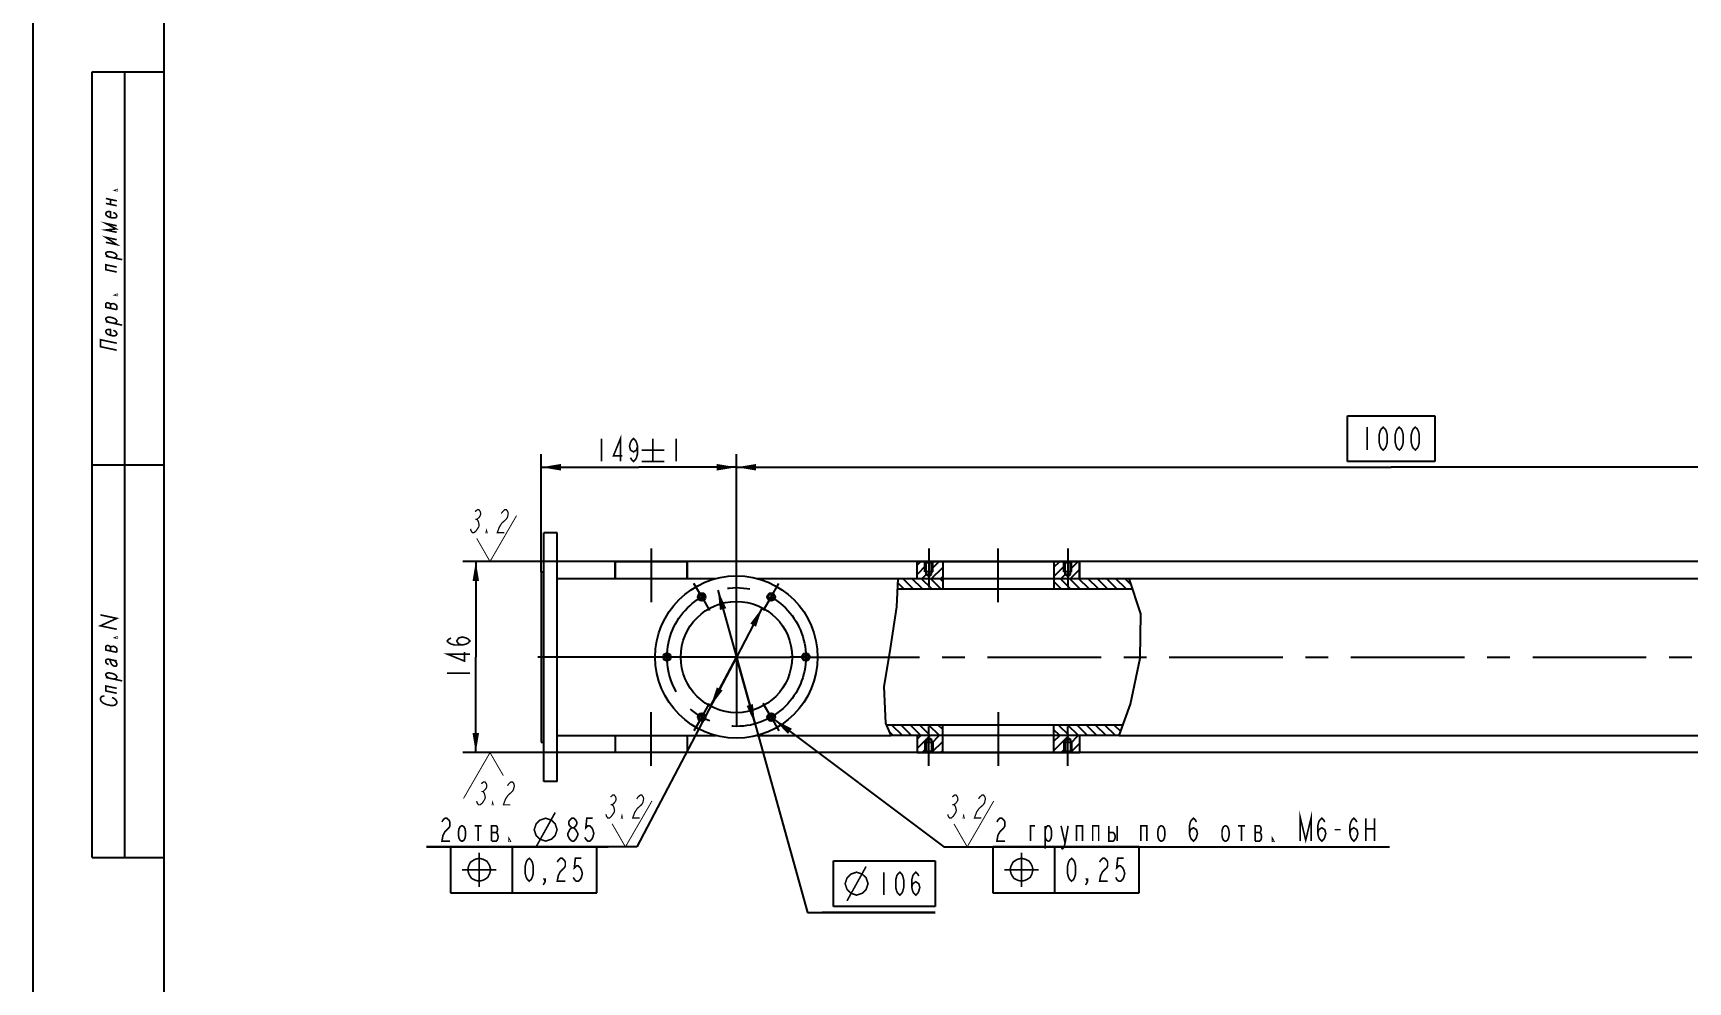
# Model space of a CAD drawing. Header units: millimetres. Extents: x 0 to 841, y 0 to 594.
# Drawn here: x 0 to 252.7, y 153 to 297.9 of the extents above; entities that cross this region are included whole.
import ezdxf

# ---------------------------------------------------------------- set-up
doc = ezdxf.new("R2010")
doc.units = ezdxf.units.MM
doc.header["$LTSCALE"] = 46.255
doc.linetypes.add('CENTER', pattern=[0.6, 0.375, -0.075, 0.075, -0.075])
doc.layers.get('0').update_dxf_attribs({"linetype": 'CONTINUOUS'})
for name, color, linetype in [('ALL_AXIS', 7, 'CONTINUOUS'), ('ALL_DIMENSIONS', 7, 'CONTINUOUS'), ('ALL_ROUND', 7, 'CONTINUOUS'), ('ALL_SURF_FIN', 7, 'CONTINUOUS')]:
    doc.layers.add(name, color=color, linetype=linetype)
doc.styles.get("Standard").update_dxf_attribs({"font": 'txt', "width": 0.7})
doc.dimstyles.new('DIMSTYLE_14', dxfattribs={"dimtxt": 3.5, "dimasz": 3, "dimexe": 0.18, "dimexo": 0.0625, "dimgap": 0.09, "dimtad": 1, "dimdec": 5, "dimlfac": 5, "dimdsep": 46, "dimtxsty": 'STANDARD', "dimblk": '_FILLED', "dimblk1": '_FILLED', "dimblk2": '_FILLED', "dimcen": 0.09, "dimadec": 0, "dimazin": 0, "dimtp": 0.5, "dimtm": 0.5, "dimtfac": 1, "dimtdec": 5, "dimtofl": 0, "dimtmove": 0, "dimatfit": 3, "dimldrblk": '_FILLED', "dimfxl": 1, "dimtolj": 1, "dimarcsym": 0})
doc.dimstyles.new('DIMSTYLE_3', dxfattribs={"dimtxt": 3.5, "dimasz": 3, "dimexe": 0.18, "dimexo": 0.0625, "dimgap": 0.09, "dimtad": 1, "dimtih": 1, "dimtoh": 1, "dimlfac": 5, "dimdsep": 46, "dimtxsty": 'STANDARD', "dimblk": '_FILLED', "dimblk1": '_FILLED', "dimblk2": '_FILLED', "dimcen": 0.09, "dimadec": 0, "dimazin": 0, "dimtp": 0.3, "dimtm": 0.3, "dimtfac": 1, "dimtofl": 0, "dimtmove": 0, "dimatfit": 3, "dimldrblk": '_FILLED', "dimfxl": 1, "dimtolj": 1, "dimarcsym": 0})
doc.dimstyles.new('DIMSTYLE_4', dxfattribs={"dimtxt": 3.5, "dimasz": 3, "dimexe": 0.18, "dimexo": 0.0625, "dimgap": 0.09, "dimtad": 1, "dimtih": 1, "dimtoh": 1, "dimlfac": 5, "dimdsep": 46, "dimtxsty": 'STANDARD', "dimblk": '_FILLED', "dimblk1": '_FILLED', "dimblk2": '_FILLED', "dimcen": 0.09, "dimadec": 0, "dimazin": 0, "dimtp": 0.1, "dimtm": 0.1, "dimtfac": 1, "dimtofl": 0, "dimtmove": 0, "dimatfit": 3, "dimldrblk": '_FILLED', "dimfxl": 1, "dimtolj": 1, "dimarcsym": 0})
doc.dimstyles.new('DIMSTYLE_7', dxfattribs={"dimtxt": 3.5, "dimasz": 3, "dimexe": 0.18, "dimexo": 0.0625, "dimgap": 0.09, "dimtad": 1, "dimdec": 5, "dimlfac": 5, "dimdsep": 46, "dimtxsty": 'STANDARD', "dimblk": '_FILLED', "dimblk1": '_FILLED', "dimblk2": '_FILLED', "dimcen": 0.09, "dimadec": 0, "dimazin": 0, "dimtol": 1, "dimtp": 1, "dimtm": 1, "dimtfac": 1, "dimtdec": 5, "dimtofl": 0, "dimtmove": 0, "dimatfit": 3, "dimldrblk": '_FILLED', "dimfxl": 1, "dimtolj": 1, "dimarcsym": 0})
doc.dimstyles.new('DIMSTYLE_8', dxfattribs={"dimtxt": 3.5, "dimasz": 3, "dimexe": 0.18, "dimexo": 0.0625, "dimgap": 0.09, "dimtad": 1, "dimdec": 5, "dimlfac": 5, "dimdsep": 46, "dimtxsty": 'STANDARD', "dimblk": '_FILLED', "dimblk1": '_FILLED', "dimblk2": '_FILLED', "dimcen": 0.09, "dimadec": 0, "dimazin": 0, "dimtp": 0.8, "dimtm": 0.8, "dimtfac": 1, "dimtdec": 5, "dimtofl": 0, "dimtmove": 0, "dimatfit": 3, "dimldrblk": '_FILLED', "dimfxl": 1, "dimtolj": 1, "dimarcsym": 0})

# ---------------------------------------------------------------- blocks, each defined once
blk = doc.blocks.new('_FILLED')
at = {"color": 0, "linetype": 'ByBlock'}
blk.add_solid([(0, 0), (-1, 0.167), (-1, -0.167)], dxfattribs=at)
blk = doc.blocks.new('*D5')
at = {"layer": 'ALL_DIMENSIONS', "color": 2, "linetype": 'Continuous'}
for p, q in [((111.36, 210.14), (107.41, 202.61)), ((107.41, 202.61), (92.19, 173.61)), ((103.46, 195.09), (107.41, 202.61)), ((92.19, 173.61), (60.08, 173.61)), ((60.08, 173.61), (87.85, 173.61))]:
    blk.add_line(p, q, dxfattribs=at)
at = {"layer": 'ALL_DIMENSIONS', "color": 2, "linetype": 'Continuous', "xscale": 3, "yscale": 3, "zscale": 3}
for p, rotation in [((111.36, 210.14), 62.30162126939999), ((103.46, 195.09), 242.3016212694)]:
    blk.add_blockref('_FILLED', p, dxfattribs=dict(at, rotation=rotation))
blk = doc.blocks.new('SF5_BL2', base_point=(91, 177.57))
at = {"layer": 'ALL_SURF_FIN', "color": 2, "linetype": 'Continuous'}
for points, const_width in [([(88.18, 181.23), (88.51, 181.52), (88.77, 181.52), (88.97, 181.23), (89.04, 180.94), (88.98, 180.65), (88.78, 180.35), (88.46, 180.06), (88.66, 179.77), (88.73, 179.48), (88.8, 179.19), (88.74, 178.9), (88.54, 178.6), (88.35, 178.31), (88.03, 178.02), (87.76, 178.02), (87.56, 178.31), (87.49, 178.6)], 0.194), ([(88.2, 180.06), (88.46, 180.06)], 0.194), ([(90.46, 173.61), (94.51, 180.62)], 0.146), ([(92.19, 180.94), (92.38, 181.23), (92.71, 181.52), (92.97, 181.52), (93.17, 181.23), (93.24, 180.94), (93.12, 180.35), (92.92, 180.06), (92.6, 179.77), (92.27, 179.48), (91.89, 178.9), (91.57, 178.02), (92.62, 178.02)], 0.194), ([(90.46, 173.61), (88.43, 177.14)], 0.146), ([(89.99, 178.02), (89.86, 178.02), (89.93, 178.31), (89.99, 178.02)], 0.194)]:
    blk.add_lwpolyline(points, dxfattribs=dict(at, const_width=const_width))
blk = doc.blocks.new('*D6')
at = {"layer": 'ALL_DIMENSIONS', "color": 2, "linetype": 'Continuous'}
for p, q in [((104.57, 212.83), (107.41, 202.61)), ((110.25, 192.4), (107.41, 202.61)), ((107.41, 202.61), (118.26, 163.61)), ((118.26, 163.61), (137.78, 163.61)), ((137.78, 163.61), (120.51, 163.61))]:
    blk.add_line(p, q, dxfattribs=at)
at = {"layer": 'ALL_DIMENSIONS', "color": 2, "linetype": 'Continuous', "xscale": 3, "yscale": 3, "zscale": 3}
for p, rotation in [((104.57, 212.83), 105.5477798518), ((110.25, 192.4), 285.5477798518)]:
    blk.add_blockref('_FILLED', p, dxfattribs=dict(at, rotation=rotation))
blk = doc.blocks.new('*D7')
at = {"layer": 'ALL_DIMENSIONS', "color": 2, "linetype": 'Continuous'}
for p, q in [((113.19, 193.07), (139.08, 173.61)), ((139.08, 173.61), (144.83, 173.61)), ((144.83, 173.61), (207.13, 173.61))]:
    blk.add_line(p, q, dxfattribs=at)
at = {"layer": 'ALL_DIMENSIONS', "color": 2, "linetype": 'Continuous', "xscale": 3, "yscale": 3, "zscale": 3, "rotation": 143.0666544455}
blk.add_blockref('_FILLED', (113.19, 193.07), dxfattribs=at)
blk = doc.blocks.new('SF4_BL3', base_point=(143.2, 177.57))
at = {"layer": 'ALL_SURF_FIN', "color": 2, "linetype": 'Continuous'}
for points, const_width in [([(140.38, 181.23), (140.71, 181.52), (140.97, 181.52), (141.17, 181.23), (141.24, 180.94), (141.18, 180.65), (140.98, 180.35), (140.66, 180.06), (140.86, 179.77), (140.93, 179.48), (141, 179.19), (140.93, 178.9), (140.74, 178.6), (140.55, 178.31), (140.22, 178.02), (139.96, 178.02), (139.76, 178.31), (139.69, 178.6)], 0.194), ([(140.4, 180.06), (140.66, 180.06)], 0.194), ([(142.66, 173.61), (146.71, 180.62)], 0.146), ([(144.39, 180.94), (144.58, 181.23), (144.91, 181.52), (145.17, 181.52), (145.37, 181.23), (145.44, 180.94), (145.31, 180.35), (145.12, 180.06), (144.8, 179.77), (144.47, 179.48), (144.08, 178.9), (143.77, 178.02), (144.82, 178.02)], 0.194), ([(142.66, 173.61), (140.63, 177.14)], 0.146), ([(142.19, 178.02), (142.06, 178.02), (142.12, 178.31), (142.19, 178.02)], 0.194)]:
    blk.add_lwpolyline(points, dxfattribs=dict(at, const_width=const_width))
blk = doc.blocks.new('*D29')
at = {"layer": 'ALL_DIMENSIONS', "color": 2, "linetype": 'Continuous'}
for p, q in [((77.61, 215.61), (77.61, 233.61)), ((107.41, 213.11), (107.41, 233.61)), ((77.61, 231.61), (92.51, 231.61)), ((107.41, 231.61), (92.51, 231.61))]:
    blk.add_line(p, q, dxfattribs=at)
at = {"layer": 'ALL_DIMENSIONS', "color": 2, "linetype": 'Continuous', "xscale": 3, "yscale": 3, "zscale": 3, "rotation": 180}
blk.add_blockref('_FILLED', (77.61, 231.61), dxfattribs=at)
at = {"layer": 'ALL_DIMENSIONS', "color": 2, "linetype": 'Continuous', "xscale": 3, "yscale": 3, "zscale": 3}
blk.add_blockref('_FILLED', (107.41, 231.61), dxfattribs=at)
blk = doc.blocks.new('*D30')
at = {"layer": 'ALL_DIMENSIONS', "color": 2, "linetype": 'Continuous'}
for p, q in [((107.41, 213.11), (107.41, 233.61)), ((307.41, 213.11), (307.41, 233.61)), ((107.41, 231.61), (207.41, 231.61)), ((307.41, 231.61), (207.41, 231.61))]:
    blk.add_line(p, q, dxfattribs=at)
at = {"layer": 'ALL_DIMENSIONS', "color": 2, "linetype": 'Continuous', "xscale": 3, "yscale": 3, "zscale": 3, "rotation": 180}
blk.add_blockref('_FILLED', (107.41, 231.61), dxfattribs=at)
at = {"layer": 'ALL_DIMENSIONS', "color": 2, "linetype": 'Continuous', "xscale": 3, "yscale": 3, "zscale": 3}
blk.add_blockref('_FILLED', (307.41, 231.61), dxfattribs=at)
blk = doc.blocks.new('*D31')
at = {"layer": 'ALL_DIMENSIONS', "color": 2, "linetype": 'Continuous'}
for p, q in [((334.89, 217.21), (65.61, 217.21)), ((67.61, 217.21), (67.61, 202.61)), ((67.61, 188.01), (67.61, 202.61)), ((334.89, 188.01), (65.61, 188.01))]:
    blk.add_line(p, q, dxfattribs=at)
at = {"layer": 'ALL_DIMENSIONS', "color": 2, "linetype": 'Continuous', "xscale": 3, "yscale": 3, "zscale": 3}
for p, rotation in [((67.61, 217.21), 90), ((67.61, 188.01), 270)]:
    blk.add_blockref('_FILLED', p, dxfattribs=dict(at, rotation=rotation))
blk = doc.blocks.new('SF9_BL10', base_point=(69.62, 184.02))
at = {"layer": 'ALL_SURF_FIN', "color": 2, "linetype": 'Continuous'}
for points, const_width in [([(69.78, 188.01), (65.74, 181.01)], 0.146), ([(69.78, 188.01), (71.82, 184.49)], 0.146), ([(68.44, 183.24), (68.77, 183.53), (69.03, 183.53), (69.23, 183.24), (69.3, 182.95), (69.24, 182.65), (69.04, 182.36), (68.72, 182.07), (68.92, 181.78), (68.99, 181.49), (69.06, 181.2), (68.99, 180.9), (68.8, 180.61), (68.61, 180.32), (68.28, 180.03), (68.02, 180.03), (67.82, 180.32), (67.75, 180.61)], 0.194), ([(68.46, 182.07), (68.72, 182.07)], 0.194), ([(72.45, 182.95), (72.64, 183.24), (72.97, 183.53), (73.23, 183.53), (73.43, 183.24), (73.5, 182.95), (73.37, 182.36), (73.18, 182.07), (72.86, 181.78), (72.53, 181.49), (72.14, 180.9), (71.83, 180.03), (72.88, 180.03)], 0.194), ([(70.25, 180.03), (70.12, 180.03), (70.18, 180.32), (70.25, 180.03)], 0.194)]:
    blk.add_lwpolyline(points, dxfattribs=dict(at, const_width=const_width))
blk = doc.blocks.new('SF8_BL11', base_point=(70.32, 221.17))
at = {"layer": 'ALL_SURF_FIN', "color": 2, "linetype": 'Continuous'}
for points, const_width in [([(67.5, 224.83), (67.83, 225.12), (68.09, 225.12), (68.29, 224.83), (68.36, 224.54), (68.3, 224.25), (68.11, 223.95), (67.78, 223.66), (67.98, 223.37), (68.05, 223.08), (68.12, 222.79), (68.06, 222.5), (67.86, 222.2), (67.67, 221.91), (67.35, 221.62), (67.08, 221.62), (66.88, 221.91), (66.81, 222.2)], 0.194), ([(71.51, 224.54), (71.7, 224.83), (72.03, 225.12), (72.29, 225.12), (72.49, 224.83), (72.56, 224.54), (72.44, 223.95), (72.24, 223.66), (71.92, 223.37), (71.59, 223.08), (71.21, 222.5), (70.89, 221.62), (71.94, 221.62)], 0.194), ([(67.52, 223.66), (67.78, 223.66)], 0.194), ([(69.78, 217.21), (73.83, 224.22)], 0.146), ([(69.78, 217.21), (67.75, 220.74)], 0.146), ([(69.32, 221.62), (69.18, 221.62), (69.25, 221.91), (69.32, 221.62)], 0.194)]:
    blk.add_lwpolyline(points, dxfattribs=dict(at, const_width=const_width))

msp = doc.modelspace()

# ---------------------------------------------------------------- linework, layer by layer
at = {"color": 7, "linetype": 'Continuous'}
for p, q in [((0, 0), (0, 594)), ((20, 5), (20, 589)), ((9, 172), (9, 292)), ((9, 292), (20, 292)), ((14, 172), (14, 292)), ((20, 172), (20, 292)), ((9, 232), (20, 232)), ((78.011274, 183.614101), (78.011274, 221.614101)), ((80.011274, 221.614101), (78.011274, 221.614101)), ((80.011274, 183.614101), (80.011274, 221.614101)), ((77.611274, 215.614101), (77.611274, 189.614101)), ((77.611274, 215.614101), (78.011274, 215.614101)), ((88.911274, 217.214101), (88.911274, 214.614101)), ((88.911274, 217.214101), (99.911274, 217.214101)), ((99.911274, 217.214101), (99.911274, 214.614101)), ((135.011274, 214.614101), (135.011274, 217.214101)), ((135.011274, 217.214101), (159.811274, 217.214101)), ((136.411274, 217.014101), (136.211274, 217.214101)), ((137.411274, 215.614101), (136.211274, 215.614101)), ((136.411274, 215.214101), (136.411274, 217.014101)), ((137.211274, 217.014101), (136.411274, 217.014101)), ((136.811274, 214.9737567), (136.411274, 215.214101)), ((137.211274, 215.214101), (136.411274, 215.214101)), ((136.811274, 214.9737567), (137.211274, 215.214101)), ((137.211274, 217.014101), (137.411274, 217.214101)), ((137.211274, 215.214101), (137.211274, 217.014101)), ((138.911274, 217.214101), (138.911274, 213.014101)), ((155.911274, 217.214101), (155.911274, 213.014101)), ((157.611274, 217.014101), (157.411274, 217.214101)), ((158.611274, 215.614101), (157.411274, 215.614101)), ((157.611274, 215.214101), (157.611274, 217.014101)), ((158.411274, 217.014101), (157.611274, 217.014101)), ((158.011274, 214.9737567), (157.611274, 215.214101)), ((158.411274, 215.214101), (157.611274, 215.214101)), ((158.011274, 214.9737567), (158.411274, 215.214101)), ((158.411274, 217.014101), (158.611274, 217.214101)), ((158.411274, 215.214101), (158.411274, 217.014101)), ((159.811274, 217.214101), (159.811274, 214.614101)), ((132.0698359, 214.614101), (131.8696551, 210.2616595)), ((131.9962475, 213.014101), (167.9405294, 213.014101)), ((132.0698359, 214.614101), (167.4134506, 214.614101)), ((169.195493, 209.2045343), (167.4134506, 214.614101)), ((131.8696551, 210.2616595), (130.8850319, 203.9040645)), ((169.0778599, 202.4470617), (169.195493, 209.2045343)), ((130.8850319, 203.9040645), (129.9030913, 198.052826)), ((167.5865956, 195.3995768), (169.0778599, 202.4470617)), ((129.9030913, 198.052826), (130.191678, 192.5230447)), ((165.8805847, 190.614101), (167.5865956, 195.3995768)), ((130.191678, 192.5230447), (130.9998227, 190.614101)), ((166.450981, 192.214101), (130.3224683, 192.214101)), ((138.911274, 188.014101), (138.911274, 192.214101)), ((155.911274, 188.014101), (155.911274, 192.214101)), ((77.611274, 189.614101), (78.011274, 189.614101)), ((165.8805847, 190.614101), (130.9998227, 190.614101)), ((135.011274, 190.614101), (135.011274, 188.014101)), ((136.211274, 189.614101), (137.411274, 189.614101)), ((136.811274, 190.2544452), (136.411274, 190.014101)), ((136.411274, 190.014101), (136.411274, 188.214101)), ((136.411274, 190.014101), (137.211274, 190.014101)), ((136.811274, 190.2544452), (137.211274, 190.014101)), ((137.211274, 190.014101), (137.211274, 188.214101)), ((157.411274, 189.614101), (158.611274, 189.614101)), ((158.011274, 190.2544452), (157.611274, 190.014101)), ((157.611274, 190.014101), (157.611274, 188.214101)), ((157.611274, 190.014101), (158.411274, 190.014101)), ((158.011274, 190.2544452), (158.411274, 190.014101)), ((158.411274, 190.014101), (158.411274, 188.214101)), ((159.811274, 190.614101), (159.811274, 188.014101)), ((99.9112292, 188.014101), (88.9113188, 188.014101)), ((135.011274, 188.014101), (159.811274, 188.014101)), ((136.411274, 188.214101), (136.211274, 188.014101)), ((136.411274, 188.214101), (137.211274, 188.214101)), ((137.211274, 188.214101), (137.411274, 188.014101)), ((157.611274, 188.214101), (157.411274, 188.014101)), ((157.611274, 188.214101), (158.411274, 188.214101)), ((158.411274, 188.214101), (158.611274, 188.014101)), ((80.011274, 183.614101), (78.011274, 183.614101)), ((9, 172), (20, 172))]:
    msp.add_line(p, q, dxfattribs=at)
at = {"color": 2, "linetype": 'Continuous'}
for p, q in [((135.011274, 216.6567586), (135.5686163, 217.214101)), ((135.011274, 215.2425451), (136.411274, 216.6425451)), ((135.7970434, 214.614101), (136.411274, 215.2283315)), ((136.211274, 215.614101), (136.211274, 217.214101)), ((137.211257, 214.614101), (138.911274, 216.314118)), ((137.211274, 216.0283315), (138.3970434, 217.214101)), ((137.411274, 215.614101), (137.411274, 217.214101)), ((138.6254706, 214.614101), (138.911274, 214.8999044)), ((155.911274, 216.3435552), (156.7818198, 217.214101)), ((155.911274, 214.9293416), (157.611274, 216.6293416)), ((157.0102469, 214.614101), (157.611274, 215.2151281)), ((157.411274, 215.614101), (157.411274, 217.214101)), ((158.411274, 216.0151281), (159.6102469, 217.214101)), ((158.4244604, 214.614101), (159.811274, 216.0009145)), ((158.611274, 215.614101), (158.611274, 217.214101)), ((132.9887919, 213.014101), (132.0398901, 213.9630028)), ((134.4030055, 213.014101), (132.8030055, 214.614101)), ((135.817219, 213.014101), (134.217219, 214.614101)), ((137.2314326, 213.014101), (135.6314326, 214.614101)), ((138.6456462, 213.014101), (137.0456462, 214.614101)), ((138.911274, 214.1626867), (138.4598597, 214.614101)), ((157.0304225, 213.014101), (155.911274, 214.1332494)), ((158.444636, 213.014101), (156.844636, 214.614101)), ((159.8588496, 213.014101), (158.2588496, 214.614101)), ((161.2730632, 213.014101), (159.6730632, 214.614101)), ((162.6872767, 213.014101), (161.0872767, 214.614101)), ((164.1014903, 213.014101), (162.5014903, 214.614101)), ((165.5157038, 213.014101), (163.9157038, 214.614101)), ((166.9299174, 213.014101), (165.3299174, 214.614101)), ((167.7422578, 213.6159742), (166.744131, 214.614101)), ((132.7613749, 190.614101), (131.1613749, 192.214101)), ((134.1755885, 190.614101), (132.5755885, 192.214101)), ((135.589802, 190.614101), (133.989802, 192.214101)), ((137.0040156, 190.614101), (135.4040156, 192.214101)), ((138.4182292, 190.614101), (136.8182292, 192.214101)), ((138.911274, 191.5352697), (138.2324427, 192.214101)), ((158.217219, 190.614101), (156.617219, 192.214101)), ((159.6314326, 190.614101), (158.0314326, 192.214101)), ((161.0456462, 190.614101), (159.4456462, 192.214101)), ((162.4598597, 190.614101), (160.8598597, 192.214101)), ((163.8740733, 190.614101), (162.2740733, 192.214101)), ((165.2882868, 190.614101), (163.6882868, 192.214101)), ((166.0965903, 191.2200111), (165.1025004, 192.214101)), ((131.3471613, 190.614101), (130.7448262, 191.2164361)), ((135.011274, 190.0567586), (135.5686163, 190.614101)), ((135.011274, 188.6425451), (136.9828299, 190.614101)), ((136.211274, 189.614101), (136.211274, 188.014101)), ((137.211274, 189.4283315), (138.3970434, 190.614101)), ((137.3112655, 188.1141095), (138.911274, 189.714118)), ((137.411274, 189.614101), (137.411274, 188.014101)), ((156.8030055, 190.614101), (155.911274, 191.5058324)), ((155.911274, 189.7435552), (156.7818198, 190.614101)), ((155.911274, 188.3293416), (158.1960333, 190.614101)), ((157.411274, 189.614101), (157.411274, 188.014101)), ((158.411274, 189.4151281), (159.6102469, 190.614101)), ((158.611274, 189.614101), (158.611274, 188.014101)), ((135.7970434, 188.014101), (136.411274, 188.6283315)), ((138.6254706, 188.014101), (138.911274, 188.2999044)), ((157.0102469, 188.014101), (157.611274, 188.6151281)), ((158.5178672, 188.1075077), (159.811274, 189.4009145))]:
    msp.add_line(p, q, dxfattribs=at)
at = {"color": 2, "linetype": 'Continuous', "const_width": 0.25}
for points in [[(12.7779256, 274.0000051), (12.7779256, 273.8749895), (12.5695925, 273.9192878), (12.7779256, 274.0000051)], [(11.111259, 272.6667707), (12.7779256, 272.3125128)], [(11.111259, 271.9167541), (12.7779256, 271.5624962)], [(12.257092, 270.5482042), (12.4654259, 270.4414366), (12.6737591, 270.2721484), (12.7779256, 270.0624887), (12.7779256, 269.9374988), (12.6737591, 269.7721374), (12.4654259, 269.69142), (12.1529254, 269.6953468), (11.7362592, 269.7839177), (11.4237587, 269.9128344), (11.2154256, 270.0821227), (11.111259, 270.2917567), (11.111259, 270.4167723), (11.2154256, 270.582108), (11.4237587, 270.6628253), (11.7362592, 270.6589242), (11.8404258, 270.6367751), (11.8404258, 269.7617686)], [(11.8404258, 271.7617614), (11.8404258, 272.511778)], [(12.7779256, 267.4999898), (11.111259, 267.8542734), (12.6737591, 268.02215), (11.111259, 268.8542698), (12.7779256, 268.5000119)], [(11.111259, 265.9792705), (12.7779256, 265.6250126), (11.111259, 266.7292614), (12.7779256, 266.3750035)], [(11.6320926, 263.743542), (11.4237587, 263.8503352), (11.2154256, 264.0196234), (11.111259, 264.1667625), (11.111259, 264.3542731), (11.2154256, 264.4571139), (11.4237587, 264.5378312), (11.7362592, 264.5339044), (12.1529254, 264.4453592), (12.4654259, 264.3164168), (12.6737591, 264.1471286), (12.7779256, 263.9999895), (12.7779256, 263.8749996), (12.6737591, 263.7096382), (12.4654259, 263.6289208), (12.257092, 263.6106985)], [(11.111259, 263.854262), (13.6112589, 263.3228623)], [(12.7779256, 261.4374906), (11.111259, 261.7917485), (11.111259, 262.5417651), (12.7779256, 262.1875072)], [(12.7779256, 258.0000109), (12.7779256, 257.8749953), (12.5695925, 257.9192936), (12.7779256, 258.0000109)], [(12.7779256, 255.6874919), (11.111259, 256.0417498), (11.111259, 256.6042558), (11.2154256, 256.7071223), (11.4237587, 256.7253446), (11.5279261, 256.7031955), (11.7362592, 256.5964023), (11.8404258, 256.4492632), (11.8404258, 255.8867828)], [(12.7779256, 255.6874919), (12.7779256, 256.2499979), (12.6737591, 256.397137), (12.5695925, 256.4817811), (12.3612594, 256.5885743), (12.257092, 256.6106978), (12.0487589, 256.5925011), (11.9445923, 256.5521296), (11.8404258, 256.4492632)], [(11.6320926, 253.743552), (11.4237587, 253.8503453), (11.2154256, 254.0196078), (11.111259, 254.1667726), (11.111259, 254.3542574), (11.2154256, 254.4571239), (11.4237587, 254.5378412), (11.7362592, 254.5339144), (12.1529254, 254.4453435), (12.4654259, 254.3164268), (12.6737591, 254.1471386), (12.7779256, 253.9999995), (12.7779256, 253.8750096), (12.6737591, 253.7096482), (12.4654259, 253.6289309), (12.257092, 253.6107085)], [(11.111259, 253.8542721), (13.6112589, 253.3228724)], [(12.257092, 252.5482171), (12.4654259, 252.4414239), (12.6737591, 252.2721357), (12.7779256, 252.0625016), (12.7779256, 251.9375117), (12.6737591, 251.7721503), (12.4654259, 251.691433), (12.1529254, 251.6953598), (11.7362592, 251.783905), (11.4237587, 251.9128474), (11.2154256, 252.0821099), (11.111259, 252.2917696), (11.111259, 252.4167596), (11.2154256, 252.582121), (11.4237587, 252.6628383), (11.7362592, 252.6589115), (11.8404258, 252.6367624), (11.8404258, 251.7617815)], [(12.7779256, 249.5000028), (10.2779257, 250.0314025), (10.2779257, 251.0938939), (12.7779256, 250.5624942)], [(12.7779256, 206.8541576), (10.2779257, 207.3855573), (12.7779256, 208.5208354), (10.2779257, 209.0522351)], [(12.7779256, 205.645836), (12.7779256, 205.5208461), (12.5695925, 205.5651187), (12.7779256, 205.645836)], [(12.7779256, 203.3333427), (11.111259, 203.6876006), (11.111259, 204.2501066), (11.2154256, 204.3529474), (11.4237587, 204.3711697), (11.5279261, 204.3490206), (11.7362592, 204.242253), (11.8404258, 204.095114), (11.8404258, 203.5326079)], [(11.5279261, 201.4740212), (11.3195922, 201.5808145), (11.2154256, 201.6654586), (11.111259, 201.8125977), (11.111259, 202.1250981), (11.2154256, 202.2279646), (11.3195922, 202.2683104), (11.5279261, 202.2865328), (12.6737591, 202.0429692), (12.7779256, 202.0833407)], [(11.6320926, 202.2643836), (11.7362592, 202.1797395), (11.8404258, 201.8451156), (11.9445923, 201.5729609), (12.0487589, 201.4258218), (12.1529254, 201.3411777), (12.3612594, 201.2344102), (12.4654259, 201.212261), (12.6737591, 201.2304834), (12.7779256, 201.3958448), (12.7779256, 201.5833297), (12.6737591, 201.7929637), (12.5695925, 201.9401284), (12.3612594, 202.109391)], [(12.7779256, 203.3333427), (12.7779256, 203.895823), (12.6737591, 204.0429621), (12.5695925, 204.1276062), (12.3612594, 204.2343994), (12.257092, 204.2565486), (12.0487589, 204.2383262), (11.9445923, 204.1979547), (11.8404258, 204.095114)], [(11.6320926, 199.3893843), (11.4237587, 199.4961775), (11.2154256, 199.6654657), (11.111259, 199.8126048), (11.111259, 200.0000897), (11.2154256, 200.1029561), (11.4237587, 200.1836735), (11.7362592, 200.1797467), (12.1529254, 200.0911758), (12.4654259, 199.9622591), (12.6737591, 199.7929709), (12.7779256, 199.6458318), (12.7779256, 199.5208419), (12.6737591, 199.3554804), (12.4654259, 199.2747631), (12.257092, 199.2565408)], [(11.111259, 199.5001043), (13.6112589, 198.9687046)], [(12.7779256, 197.0833329), (11.111259, 197.4375908), (11.111259, 198.1875817), (12.7779256, 197.8333238)], [(10.9029259, 196.6693776), (10.6945928, 196.6511552), (10.4862589, 196.5704379), (10.3820923, 196.4675714), (10.2779257, 196.3022357), (10.2779257, 196.1147251), (10.3820923, 195.9050911), (10.4862589, 195.757952), (10.6945928, 195.5886638), (10.9029259, 195.4818706), (11.2154256, 195.3529539), (11.8404258, 195.2201104), (12.1529254, 195.2161836), (12.3612594, 195.2344059), (12.5695925, 195.3151232), (12.6737591, 195.417964), (12.7779256, 195.5833254), (12.7779256, 195.770836), (12.6737591, 195.98047), (12.5695925, 196.1276091), (12.3612594, 196.2968973), (12.0487589, 196.425814)]]:
    msp.add_lwpolyline(points, dxfattribs=at)
at = {"color": 7, "linetype": 'Continuous'}
for centre, radius in [((107.411274, 202.614101), 12.4), ((102.111274, 211.7939702), 0.6), ((112.711274, 211.7939702), 0.6), ((107.411274, 202.614101), 8.5), ((102.111274, 211.7939702), 0.4), ((112.711274, 211.7939702), 0.4), ((96.811274, 202.614101), 0.6), ((96.811274, 202.614101), 0.4), ((118.011274, 202.614101), 0.6), ((118.011274, 202.614101), 0.4), ((102.111274, 193.4342317), 0.6), ((102.111274, 193.4342317), 0.4), ((112.711274, 193.4342317), 0.6), ((112.711274, 193.4342317), 0.4)]:
    msp.add_circle(centre, radius, dxfattribs=at)
at = {"layer": 'ALL_AXIS', "color": 7, "linetype": 'CENTER'}
for p, q in [((94.411274, 219.214101), (94.411274, 211.014101)), ((136.811274, 219.214101), (136.811274, 213.214101)), ((147.411274, 211.014101), (147.411274, 219.214101)), ((158.011274, 219.214101), (158.011274, 213.214101)), ((102.111274, 211.7939702), (100.911274, 213.8724312)), ((107.411274, 202.614101), (107.411274, 213.114101)), ((112.711274, 211.7939702), (113.911274, 213.8724312)), ((102.111274, 211.7939702), (103.311274, 209.7155093)), ((112.711274, 211.7939702), (111.511274, 209.7155093)), ((94.411274, 202.614101), (75.4326273, 202.614101)), ((96.811274, 202.614101), (94.411274, 202.614101)), ((107.411274, 202.614101), (96.811274, 202.614101)), ((107.411274, 202.614101), (107.411274, 192.114101)), ((107.411274, 202.614101), (115.611274, 202.614101)), ((118.011274, 202.614101), (115.611274, 202.614101)), ((118.011274, 202.614101), (296.911274, 202.614101)), ((102.111274, 193.4342317), (103.311274, 195.5126926)), ((112.711274, 193.4342317), (111.511274, 195.5126926)), ((94.411274, 186.014101), (94.411274, 194.214101)), ((102.111274, 193.4342317), (100.911274, 191.3557707)), ((112.711274, 193.4342317), (113.911274, 191.3557707)), ((147.411274, 194.214101), (147.411274, 186.014101)), ((136.811274, 186.014101), (136.811274, 192.014101)), ((158.011274, 186.014101), (158.011274, 192.014101))]:
    msp.add_line(p, q, dxfattribs=at)
at = {"layer": 'ALL_AXIS', "color": 7, "linetype": 'Continuous'}
for p, q in [((88.911274, 214.614101), (88.911274, 217.214101)), ((99.911274, 214.614101), (99.911274, 217.214101)), ((159.811274, 214.614101), (159.811274, 217.214101)), ((88.911274, 190.614101), (88.911274, 188.014101)), ((99.911274, 190.614101), (99.911274, 188.014101)), ((135.011274, 190.614101), (135.011274, 188.014101))]:
    msp.add_line(p, q, dxfattribs=at)
at = {"layer": 'ALL_AXIS', "color": 7, "linetype": 'CENTER'}
msp.add_circle((107.411274, 202.614101), 10.6, dxfattribs=at)
at = {"layer": 'ALL_DIMENSIONS', "color": 2, "linetype": 'Continuous'}
for p, q in [((200.761274, 232.489101), (200.761274, 239.489101)), ((200.761274, 239.489101), (214.061274, 239.489101)), ((214.061274, 239.489101), (214.061274, 232.489101)), ((214.061274, 232.489101), (200.761274, 232.489101)), ((63.7534472, 173.614101), (63.7534472, 166.614101)), ((86.0951138, 173.614101), (63.7534472, 173.614101)), ((73.2326138, 166.614101), (73.2326138, 173.614101)), ((86.0951138, 166.614101), (86.0951138, 173.614101)), ((146.5820739, 173.614101), (146.5820739, 166.614101)), ((168.9237406, 173.614101), (146.5820739, 173.614101)), ((156.0612406, 166.614101), (156.0612406, 173.614101)), ((168.9237406, 166.614101), (168.9237406, 173.614101)), ((122.2619633, 164.489101), (122.2619633, 171.489101)), ((122.2619633, 171.489101), (137.77863, 171.489101)), ((137.77863, 171.489101), (137.77863, 164.489101)), ((63.7534472, 166.614101), (86.0951138, 166.614101)), ((137.77863, 164.489101), (122.2619633, 164.489101)), ((146.5820739, 166.614101), (168.9237406, 166.614101))]:
    msp.add_line(p, q, dxfattribs=at)
at = {"layer": 'ALL_DIMENSIONS', "color": 2, "linetype": 'Continuous', "const_width": 0.25}
for points in [[(203.7362794, 237.7390921), (203.7362794, 234.2390917)], [(206.1862746, 234.2390917), (205.8800236, 234.5307777), (205.7269045, 234.822438), (205.5737726, 235.4057585), (205.5737726, 236.5724253), (205.7269045, 237.1557715), (205.8800236, 237.4474318), (206.1862746, 237.7390921), (206.4925255, 237.4474318), (206.6456446, 237.1557715), (206.7987765, 236.5724253), (206.7987765, 235.4057585), (206.6456446, 234.822438), (206.4925255, 234.5307777), (206.1862746, 234.2390917)], [(208.6362697, 234.2390917), (208.3300187, 234.5307777), (208.1768996, 234.822438), (208.0237677, 235.4057585), (208.0237677, 236.5724253), (208.1768996, 237.1557715), (208.3300187, 237.4474318), (208.6362697, 237.7390921), (208.9425206, 237.4474318), (209.0956526, 237.1557715), (209.2487716, 236.5724253), (209.2487716, 235.4057585), (209.0956526, 234.822438), (208.9425206, 234.5307777), (208.6362697, 234.2390917)], [(211.0862776, 234.2390917), (210.7800266, 234.5307777), (210.6268947, 234.822438), (210.4737756, 235.4057585), (210.4737756, 236.5724253), (210.6268947, 237.1557715), (210.7800266, 237.4474318), (211.0862776, 237.7390921), (211.3925286, 237.4474318), (211.5456477, 237.1557715), (211.6987796, 236.5724253), (211.6987796, 235.4057585), (211.5456477, 234.822438), (211.3925286, 234.5307777), (211.0862776, 234.2390917)], [(86.7946045, 235.9891047), (86.7946045, 232.4891044)], [(89.7039825, 232.4891044), (89.7039825, 235.9891047), (88.6321105, 233.3641109), (90.0102335, 233.3641109)], [(92.3071095, 234.822438), (92.153984, 234.2390917), (91.6946075, 233.9474315), (91.235231, 234.2390917), (91.0821056, 234.822438), (91.235231, 235.4057585), (91.3883565, 235.6974445), (91.6946075, 235.9891047), (92.0008585, 235.6974445), (92.153984, 235.4057585), (92.3071095, 234.822438), (92.3071095, 233.6557712), (92.153984, 233.072425), (92.0008585, 232.7807647), (91.6946075, 232.4891044), (91.3883565, 232.7807647), (91.235231, 233.072425)], [(94.6696053, 235.9891047), (94.6696053, 232.4891044)], [(98.2279428, 235.9891047), (98.2279428, 232.4891044)], [(92.9196051, 234.2390917), (96.4196054, 234.2390917)], [(92.9196051, 232.4891044), (96.4196054, 232.4891044)], [(65.5696078, 204.4516047), (64.9862744, 204.6047238), (64.6946077, 205.0641067), (64.9862744, 205.523464), (65.5696078, 205.6766087), (66.1529412, 205.523464), (66.4446079, 205.3703449), (66.7362746, 205.0641067), (66.4446079, 204.7578429), (66.1529412, 204.6047238), (65.5696078, 204.4516047), (64.402941, 204.4516047), (63.8196076, 204.6047238), (63.5279409, 204.7578429), (63.2362742, 205.0641067), (63.5279409, 205.3703449), (63.8196076, 205.523464)], [(66.7362746, 203.0734817), (63.2362742, 203.0734817), (65.8612745, 202.0015968), (65.8612745, 203.3797198)], [(63.2362742, 200.1640909), (66.7362746, 200.1640909)], [(62.4409456, 177.4057603), (62.5940711, 177.6974462), (62.9003221, 177.9891065), (63.2065731, 177.9891065), (63.5128241, 177.6974462), (63.6659496, 177.4057603), (63.6659496, 176.8224397), (63.5128241, 176.5307794), (63.2065731, 176.2390935), (62.9003221, 175.9474332), (62.5940711, 175.3641127), (62.4409456, 174.4891062), (63.6659496, 174.4891062)], [(64.9675067, 175.9474332), (65.0440726, 176.3849236), (65.1971981, 176.6766096), (65.4268831, 176.8224397), (65.5800086, 176.8224397), (65.8097001, 176.6766096), (65.9628192, 176.3849236), (66.0393851, 175.9474332), (66.0393851, 175.3641127), (65.9628192, 174.9265966), (65.8097001, 174.6349363), (65.5800086, 174.4891062), (65.4268831, 174.4891062), (65.1971981, 174.6349363), (65.0440726, 174.9265966), (64.9675067, 175.3641127), (64.9675067, 175.9474332)], [(67.4175082, 176.8224397), (68.4893866, 176.8224397)], [(67.9534442, 176.8224397), (67.9534442, 174.4891062)], [(70.0206352, 174.4891062), (70.0206352, 176.8224397), (70.7096967, 176.8224397), (70.8628222, 176.6766096), (70.9393817, 176.3849236), (70.9393817, 176.2390935), (70.8628222, 175.9474332), (70.7096967, 175.8016031), (70.0206352, 175.8016031)], [(76.5284463, 176.2390935), (76.820113, 177.1141), (77.4034464, 177.6974462), (78.2784465, 177.9891065), (79.1534466, 177.6974462), (79.7367799, 177.1141), (80.0284466, 176.2390935), (79.7367799, 175.3641127), (79.1534466, 174.7807664), (78.2784465, 174.4891062), (77.4034464, 174.7807664), (76.820113, 175.3641127), (76.5284463, 176.2390935)], [(76.820113, 173.6140997), (79.7367799, 178.864113)], [(82.2669919, 176.5307794), (81.9607409, 176.8224397), (81.8076154, 177.1141), (81.8076154, 177.4057603), (81.9607409, 177.6974462), (82.2669919, 177.9891065), (82.5732365, 177.9891065), (82.8794875, 177.6974462), (83.032613, 177.4057603), (83.032613, 177.1141), (82.8794875, 176.8224397), (82.5732365, 176.5307794)], [(85.4826145, 177.9891065), (84.5638615, 177.9891065), (84.410736, 176.5307794), (84.716987, 176.8224397), (85.023238, 176.8224397), (85.329489, 176.5307794), (85.4826145, 176.2390935), (85.63574, 175.6557729), (85.4826145, 175.0724267), (85.329489, 174.7807664), (85.023238, 174.4891062), (84.716987, 174.4891062), (84.410736, 174.7807664), (84.2576169, 175.0724267)], [(147.1945698, 177.4057603), (147.3477017, 177.6974462), (147.6539527, 177.9891065), (147.9602037, 177.9891065), (148.2664547, 177.6974462), (148.4195737, 177.4057603), (148.4195737, 176.8224397), (148.2664547, 176.5307794), (147.9602037, 176.2390935), (147.6539527, 175.9474332), (147.3477017, 175.3641127), (147.1945698, 174.4891062), (148.4195737, 174.4891062)], [(152.3242643, 174.4891062), (152.3242643, 176.8224397), (153.0133258, 176.8224397)], [(154.5445679, 176.8224397), (154.5445679, 173.3224394)], [(154.5445679, 176.0932634), (154.6211403, 176.3849236), (154.7742594, 176.6766096), (154.9273913, 176.8224397), (155.1570699, 176.8224397), (155.3102018, 176.6766096), (155.4633209, 176.3849236), (155.5398804, 175.9474332), (155.5398804, 175.3641127), (155.4633209, 174.9265966), (155.3102018, 174.6349363), (155.1570699, 174.4891062), (155.0039508, 174.4891062), (154.7742594, 174.6349363), (154.6211403, 174.9265966), (154.5445679, 175.2182569)], [(156.9945759, 176.8224397), (157.6070778, 174.1974459)], [(157.0711354, 173.4682695), (157.1476949, 173.3224394), (157.2242673, 173.3224394), (157.3773864, 173.4682695), (157.4539459, 173.6140997), (157.6070778, 174.1974459), (158.0664479, 176.8224397)], [(159.3680114, 174.4891062), (159.3680114, 176.8224397), (160.2867644, 176.8224397), (160.2867644, 174.4891062)], [(161.8180065, 174.4891062), (161.8180065, 176.8224397), (162.7367595, 176.8224397), (162.7367595, 174.4891062)], [(164.2680145, 176.8224397), (164.2680145, 174.4891062), (164.957076, 174.4891062), (165.1101951, 174.6349363), (165.1867674, 174.7807664), (165.263327, 175.0724267), (165.263327, 175.2182569), (165.1867674, 175.5099428), (165.1101951, 175.6557729), (164.957076, 175.8016031), (164.2680145, 175.8016031)], [(165.569578, 176.8224397), (165.569578, 174.4891062)], [(169.1680175, 174.4891062), (169.1680175, 176.8224397), (170.0867576, 176.8224397), (170.0867576, 174.4891062)], [(171.7711317, 175.9474332), (171.847704, 176.3849236), (172.0008231, 176.6766096), (172.2305146, 176.8224397), (172.3836337, 176.8224397), (172.6133251, 176.6766096), (172.7664442, 176.3849236), (172.8430166, 175.9474332), (172.8430166, 175.3641127), (172.7664442, 174.9265966), (172.6133251, 174.6349363), (172.3836337, 174.4891062), (172.2305146, 174.4891062), (172.0008231, 174.6349363), (171.847704, 174.9265966), (171.7711317, 175.3641127), (171.7711317, 175.9474332)], [(176.5945752, 175.6557729), (176.7476942, 176.2390935), (177.2070771, 176.5307794), (177.6664472, 176.2390935), (177.8195791, 175.6557729), (177.6664472, 175.0724267), (177.5133281, 174.7807664), (177.2070771, 174.4891062), (176.9008262, 174.7807664), (176.7476942, 175.0724267), (176.5945752, 175.6557729), (176.5945752, 176.8224397), (176.7476942, 177.4057603), (176.9008262, 177.6974462), (177.2070771, 177.9891065), (177.5133281, 177.6974462), (177.6664472, 177.4057603)], [(181.5711377, 175.9474332), (181.6476973, 176.3849236), (181.8008292, 176.6766096), (182.0305078, 176.8224397), (182.1836397, 176.8224397), (182.4133183, 176.6766096), (182.5664503, 176.3849236), (182.6430098, 175.9474332), (182.6430098, 175.3641127), (182.5664503, 174.9265966), (182.4133183, 174.6349363), (182.1836397, 174.4891062), (182.0305078, 174.4891062), (181.8008292, 174.6349363), (181.6476973, 174.9265966), (181.5711377, 175.3641127), (181.5711377, 175.9474332)], [(184.0211328, 176.8224397), (185.0930177, 176.8224397)], [(184.5570753, 176.8224397), (184.5570753, 174.4891062)], [(186.6242599, 174.4891062), (186.6242599, 176.8224397), (187.3133214, 176.8224397), (187.4664533, 176.6766096), (187.5430128, 176.3849236), (187.5430128, 176.2390935), (187.4664533, 175.9474332), (187.3133214, 175.8016031), (186.6242599, 175.8016031)], [(193.5148879, 174.4891062), (193.5148879, 178.1349366), (194.3570685, 174.6349363), (195.199262, 178.1349366), (195.199262, 174.4891062)], [(196.1945745, 175.6557729), (196.3476936, 176.2390935), (196.8070765, 176.5307794), (197.2664465, 176.2390935), (197.4195784, 175.6557729), (197.2664465, 175.0724267), (197.1133275, 174.7807664), (196.8070765, 174.4891062), (196.5008255, 174.7807664), (196.3476936, 175.0724267), (196.1945745, 175.6557729), (196.1945745, 176.8224397), (196.3476936, 177.4057603), (196.5008255, 177.6974462), (196.8070765, 177.9891065), (197.1133275, 177.6974462), (197.2664465, 177.4057603)], [(201.0945775, 175.6557729), (201.2476966, 176.2390935), (201.7070795, 176.5307794), (202.1664496, 176.2390935), (202.3195686, 175.6557729), (202.1664496, 175.0724267), (202.0133177, 174.7807664), (201.7070795, 174.4891062), (201.4008285, 174.7807664), (201.2476966, 175.0724267), (201.0945775, 175.6557729), (201.0945775, 176.8224397), (201.2476966, 177.4057603), (201.4008285, 177.6974462), (201.7070795, 177.9891065), (202.0133177, 177.6974462), (202.1664496, 177.4057603)], [(203.5445726, 177.9891065), (203.5445726, 174.4891062)], [(204.8461361, 177.9891065), (204.8461361, 174.4891062)], [(70.0206352, 174.4891062), (70.7096967, 174.4891062), (70.8628222, 174.6349363), (70.9393817, 174.7807664), (71.0159477, 175.0724267), (71.0159477, 175.2182569), (70.9393817, 175.5099428), (70.8628222, 175.6557729), (70.7096967, 175.8016031)], [(72.8534472, 174.4891062), (72.7003217, 174.4891062), (72.7003217, 174.7807664), (72.8534472, 174.4891062)], [(81.6544899, 175.6557729), (81.9607409, 176.2390935), (82.2669919, 176.5307794), (82.5732365, 176.5307794), (82.8794875, 176.2390935)], [(82.2669919, 174.4891062), (81.9607409, 174.7807664), (81.8076154, 175.0724267), (81.6544899, 175.3641127), (81.6544899, 175.6557729)], [(82.8794875, 176.2390935), (83.1857384, 175.6557729), (83.1857384, 175.3641127), (83.032613, 175.0724267), (82.8794875, 174.7807664), (82.5732365, 174.4891062), (82.2669919, 174.4891062)], [(186.6242599, 174.4891062), (187.3133214, 174.4891062), (187.4664533, 174.6349363), (187.5430128, 174.7807664), (187.6195724, 175.0724267), (187.6195724, 175.2182569), (187.5430128, 175.5099428), (187.4664533, 175.6557729), (187.3133214, 175.8016031)], [(189.4570783, 174.4891062), (189.3039464, 174.4891062), (189.3039464, 174.7807664), (189.4570783, 174.4891062)], [(198.7977015, 176.2390935), (199.7164545, 176.2390935)], [(203.5445726, 176.3849236), (204.8461361, 176.3849236)], [(66.3784492, 170.1140993), (66.5242793, 169.5307788), (66.6701159, 169.2390928), (66.9617826, 168.8016024), (67.545116, 168.5099421), (68.1284493, 168.364112), (68.7117827, 168.5099421), (69.0034494, 168.6557723), (69.4409463, 168.9474326), (69.732613, 169.5307788), (69.8784495, 170.1140993), (69.732613, 170.6974456), (69.5867828, 170.9891058), (69.2951161, 171.4265963), (68.7117827, 171.7182565), (68.1284493, 171.8641123), (67.545116, 171.7182565), (67.2534493, 171.5724264), (66.815946, 171.2807661), (66.5242793, 170.6974456), (66.3784492, 170.1140993)], [(68.1284493, 167.4891055), (68.1284493, 172.7390932)], [(75.7701142, 168.364112), (75.4638632, 168.6557723), (75.3107377, 168.9474326), (75.1576122, 169.5307788), (75.1576122, 170.6974456), (75.3107377, 171.2807661), (75.4638632, 171.5724264), (75.7701142, 171.8641123), (76.0763652, 171.5724264), (76.2294907, 171.2807661), (76.3826162, 170.6974456), (76.3826162, 169.5307788), (76.2294907, 168.9474326), (76.0763652, 168.6557723), (75.7701142, 168.364112)], [(80.0576152, 171.2807661), (80.2107407, 171.5724264), (80.5169917, 171.8641123), (80.8232363, 171.8641123), (81.1294873, 171.5724264), (81.2826128, 171.2807661), (81.2826128, 170.6974456), (81.1294873, 170.4057596), (80.8232363, 170.1140993), (80.5169917, 169.8224391), (80.2107407, 169.2390928), (80.0576152, 168.364112), (81.2826128, 168.364112)], [(83.7326143, 171.8641123), (82.8138613, 171.8641123), (82.6607358, 170.4057596), (82.9669868, 170.6974456), (83.2732378, 170.6974456), (83.5794888, 170.4057596), (83.7326143, 170.1140993), (83.8857398, 169.5307788), (83.7326143, 168.9474326), (83.5794888, 168.6557723), (83.2732378, 168.364112), (82.9669868, 168.364112), (82.6607358, 168.6557723), (82.5076168, 168.9474326)], [(149.2070745, 170.1140993), (149.3529046, 169.5307788), (149.4987347, 169.2390928), (149.7904079, 168.8016024), (150.3737412, 168.5099421), (150.9570746, 168.364112), (151.540408, 168.5099421), (151.8320683, 168.6557723), (152.2695715, 168.9474326), (152.5612447, 169.5307788), (152.7070748, 170.1140993), (152.5612447, 170.6974456), (152.4154017, 170.9891058), (152.1237414, 171.4265963), (151.540408, 171.7182565), (150.9570746, 171.8641123), (150.3737412, 171.7182565), (150.0820681, 171.5724264), (149.6445777, 171.2807661), (149.3529046, 170.6974456), (149.2070745, 170.1140993)], [(150.9570746, 167.4891055), (150.9570746, 172.7390932)], [(158.5987459, 168.364112), (158.2924949, 168.6557723), (158.139363, 168.9474326), (157.9862439, 169.5307788), (157.9862439, 170.6974456), (158.139363, 171.2807661), (158.2924949, 171.5724264), (158.5987459, 171.8641123), (158.9049969, 171.5724264), (159.058116, 171.2807661), (159.211235, 170.6974456), (159.211235, 169.5307788), (159.058116, 168.9474326), (158.9049969, 168.6557723), (158.5987459, 168.364112)], [(162.8862469, 171.2807661), (163.039366, 171.5724264), (163.345617, 171.8641123), (163.651868, 171.8641123), (163.958119, 171.5724264), (164.1112381, 171.2807661), (164.1112381, 170.6974456), (163.958119, 170.4057596), (163.651868, 170.1140993), (163.345617, 169.8224391), (163.039366, 169.2390928), (162.8862469, 168.364112), (164.1112381, 168.364112)], [(166.561246, 171.8641123), (165.642493, 171.8641123), (165.4893611, 170.4057596), (165.7956121, 170.6974456), (166.1018631, 170.6974456), (166.4081141, 170.4057596), (166.561246, 170.1140993), (166.7143651, 169.5307788), (166.561246, 168.9474326), (166.4081141, 168.6557723), (166.1018631, 168.364112), (165.7956121, 168.364112), (165.4893611, 168.6557723), (165.336242, 168.9474326)], [(65.5034491, 170.1140993), (70.7534496, 170.1140993)], [(124.0119664, 167.9890909), (124.3036267, 168.8640974), (124.8869601, 169.4474436), (125.7619666, 169.7391039), (126.6369603, 169.4474436), (127.2202936, 168.8640974), (127.5119668, 167.9890909), (127.2202936, 167.11411), (126.6369603, 166.5307638), (125.7619666, 166.2391035), (124.8869601, 166.5307638), (124.3036267, 167.11411), (124.0119664, 167.9890909)], [(124.3036267, 165.364097), (127.2202936, 170.6141104)], [(129.9036247, 169.7391039), (129.9036247, 166.2391035)], [(132.3536326, 166.2391035), (132.0473816, 166.5307638), (131.8942497, 166.8224241), (131.7411306, 167.4057703), (131.7411306, 168.5724371), (131.8942497, 169.1557577), (132.0473816, 169.4474436), (132.3536326, 169.7391039), (132.6598836, 169.4474436), (132.8130027, 169.1557577), (132.9661346, 168.5724371), (132.9661346, 167.4057703), (132.8130027, 166.8224241), (132.6598836, 166.5307638), (132.3536326, 166.2391035)], [(134.1911257, 167.4057703), (134.3442576, 167.9890909), (134.8036277, 168.2807768), (135.2630106, 167.9890909), (135.4161297, 167.4057703), (135.2630106, 166.8224241), (135.1098787, 166.5307638), (134.8036277, 166.2391035), (134.4973767, 166.5307638), (134.3442576, 166.8224241), (134.1911257, 167.4057703), (134.1911257, 168.5724371), (134.3442576, 169.1557577), (134.4973767, 169.4474436), (134.8036277, 169.7391039), (135.1098787, 169.4474436), (135.2630106, 169.1557577)], [(148.332068, 170.1140993), (153.5820685, 170.1140993)], [(78.2201157, 168.364112), (78.0669902, 168.6557723), (78.2201157, 168.6557723), (78.2201157, 168.364112), (77.9138647, 167.7807658)], [(161.048741, 168.364112), (160.8956219, 168.6557723), (161.048741, 168.6557723), (161.048741, 168.364112), (160.74249, 167.7807658)]]:
    msp.add_lwpolyline(points, dxfattribs=at)
at = {"layer": 'ALL_ROUND', "color": 7, "linetype": 'Continuous'}
for p, q in [((80.011274, 214.614101), (104.3114169, 214.614101)), ((110.5111311, 214.614101), (132.0698359, 214.614101)), ((167.4134506, 214.614101), (304.3114169, 214.614101)), ((80.011274, 190.614101), (104.3114169, 190.614101)), ((110.5111311, 190.614101), (130.9998227, 190.614101)), ((165.8805847, 190.614101), (304.3114169, 190.614101))]:
    msp.add_line(p, q, dxfattribs=at)

# ---------------------------------------------------------------- block references
at = {"layer": 'ALL_SURF_FIN', "color": 2, "linetype": 'Continuous'}
for name, p in [('SF8_BL11', (70.3224849, 221.1674154)), ('SF9_BL10', (69.6179123, 184.0216832)), ('SF5_BL2', (91.001292, 177.5674137)), ('SF4_BL3', (143.1991996, 177.5674137))]:
    msp.add_blockref(name, p, dxfattribs=at)

# ---------------------------------------------------------------- dimensions: what is measured, and where the dimension line sits
at = {"layer": 'ALL_DIMENSIONS', "color": 2, "linetype": 'Continuous'}
for base, p1, p2, dimstyle, picture, middle in [((107.411274, 231.614101), (77.611274, 215.614101), (107.411274, 213.114101), 'DIMSTYLE_7', '*D29', (85.5696073, 232.489101)), ((307.411274, 231.614101), (107.411274, 213.114101), (307.411274, 213.114101), 'DIMSTYLE_8', '*D30', (202.511274, 234.239101))]:
    dim = msp.add_linear_dim(base=base, p1=p1, p2=p2, dimstyle=dimstyle, dxfattribs=at)
    dim.commit()
    dim.dimension.update_dxf_attribs({"geometry": picture, "text_midpoint": middle, "dimtype": 160})
dim = msp.add_linear_dim(base=(67.611274, 188.014101), p1=(334.8858938, 217.214101), p2=(334.8858938, 188.014101), angle=270, dimstyle='DIMSTYLE_14', dxfattribs=at)
dim.commit()
dim.dimension.update_dxf_attribs({"geometry": '*D31', "text_midpoint": (66.736274, 198.939101), "dimtype": 160})
dim = msp.add_diameter_dim_2p(p1=(110.2525178, 192.401984), p2=(104.5700302, 212.826218), dimstyle='DIMSTYLE_3', dxfattribs=at)
dim.commit()
dim.dimension.update_dxf_attribs({"geometry": '*D6', "text_midpoint": (124.0119633, 166.239101), "dimtype": 163})
for p1, p2, text, dimstyle, picture, middle in [((103.4603296, 195.0881433), (111.3622184, 210.1400586), '2отв. <>', 'DIMSTYLE_3', '*D5', (61.8284472, 174.489101)), ((113.1908751, 193.0737004), (112.231673, 193.794763), '2 группы по 6 отв. М<>-6Н', 'DIMSTYLE_4', '*D7', (146.5820739, 174.489101))]:
    dim = msp.add_diameter_dim_2p(p1=p1, p2=p2, text=text, dimstyle=dimstyle, dxfattribs=at)
    dim.commit()
    dim.dimension.update_dxf_attribs({"geometry": picture, "text_midpoint": middle, "dimtype": 163})

doc.saveas('drawing.dxf')
